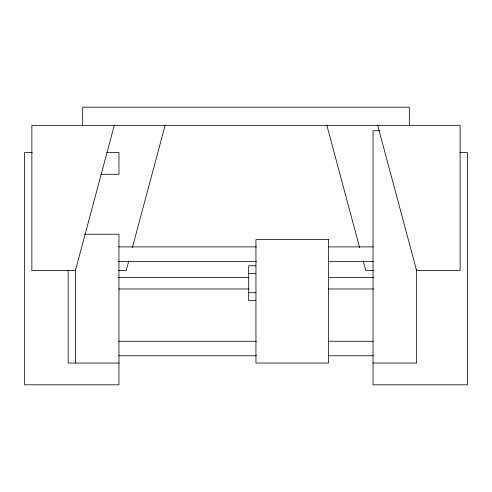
<?xml version="1.0" encoding="UTF-8"?>
<svg xmlns="http://www.w3.org/2000/svg" width="492" height="492" viewBox="0 0 492 492"><rect width="100%" height="100%" fill="white"/><g stroke="black" fill="none" stroke-linecap="round" stroke-linejoin="round"><path stroke-width="0.74" d="M114.316 125.343L75.411 270.526L31.857 270.526L31.857 125.343L460.143 125.343L460.143 270.526L416.589 270.526L377.684 125.343M128.806 260.895L126.229 270.526L118.584 270.526M132.379 247.562L165.127 125.343M379.916 130.737L373.041 130.737L373.041 384.805L467.4 384.805L467.4 152.514L459.731 152.514M32.275 152.514L24.6 152.514L24.6 384.805L118.966 384.805L118.966 234.229L84.581 234.229M106.69 152.514L118.966 152.514L118.966 174.291L100.768 174.291M118.793 246.886L256.375 246.886M328.625 246.886L373.207 246.886M118.793 261.4L256.375 261.4M328.625 261.4L373.207 261.4M255.945 265.754L248.688 265.754L248.688 300.6L255.945 300.6M373.416 270.526L365.771 270.526L363.194 260.895M248.688 273.613L255.945 273.613M118.75 277.383L248.448 277.383M328.262 277.383L373.539 277.383M118.75 288.976L248.448 288.976M328.262 288.976L373.539 288.976M248.688 292.74L255.945 292.74M118.793 341.251L256.375 341.251M328.625 341.251L373.207 341.251M118.793 355.765L256.375 355.765M328.625 355.765L373.207 355.765M118.966 363.028L68.154 363.028L68.154 270.194M373.041 363.028L416.595 363.028L416.595 269.499M326.873 125.343L359.621 247.562M409.326 125.343L409.326 107.195L82.674 107.195L82.674 125.343M75.411 269.493L75.411 363.028M328.533 239.622L255.945 239.622L255.945 363.028L328.533 363.028L328.533 239.622"/></g></svg>
